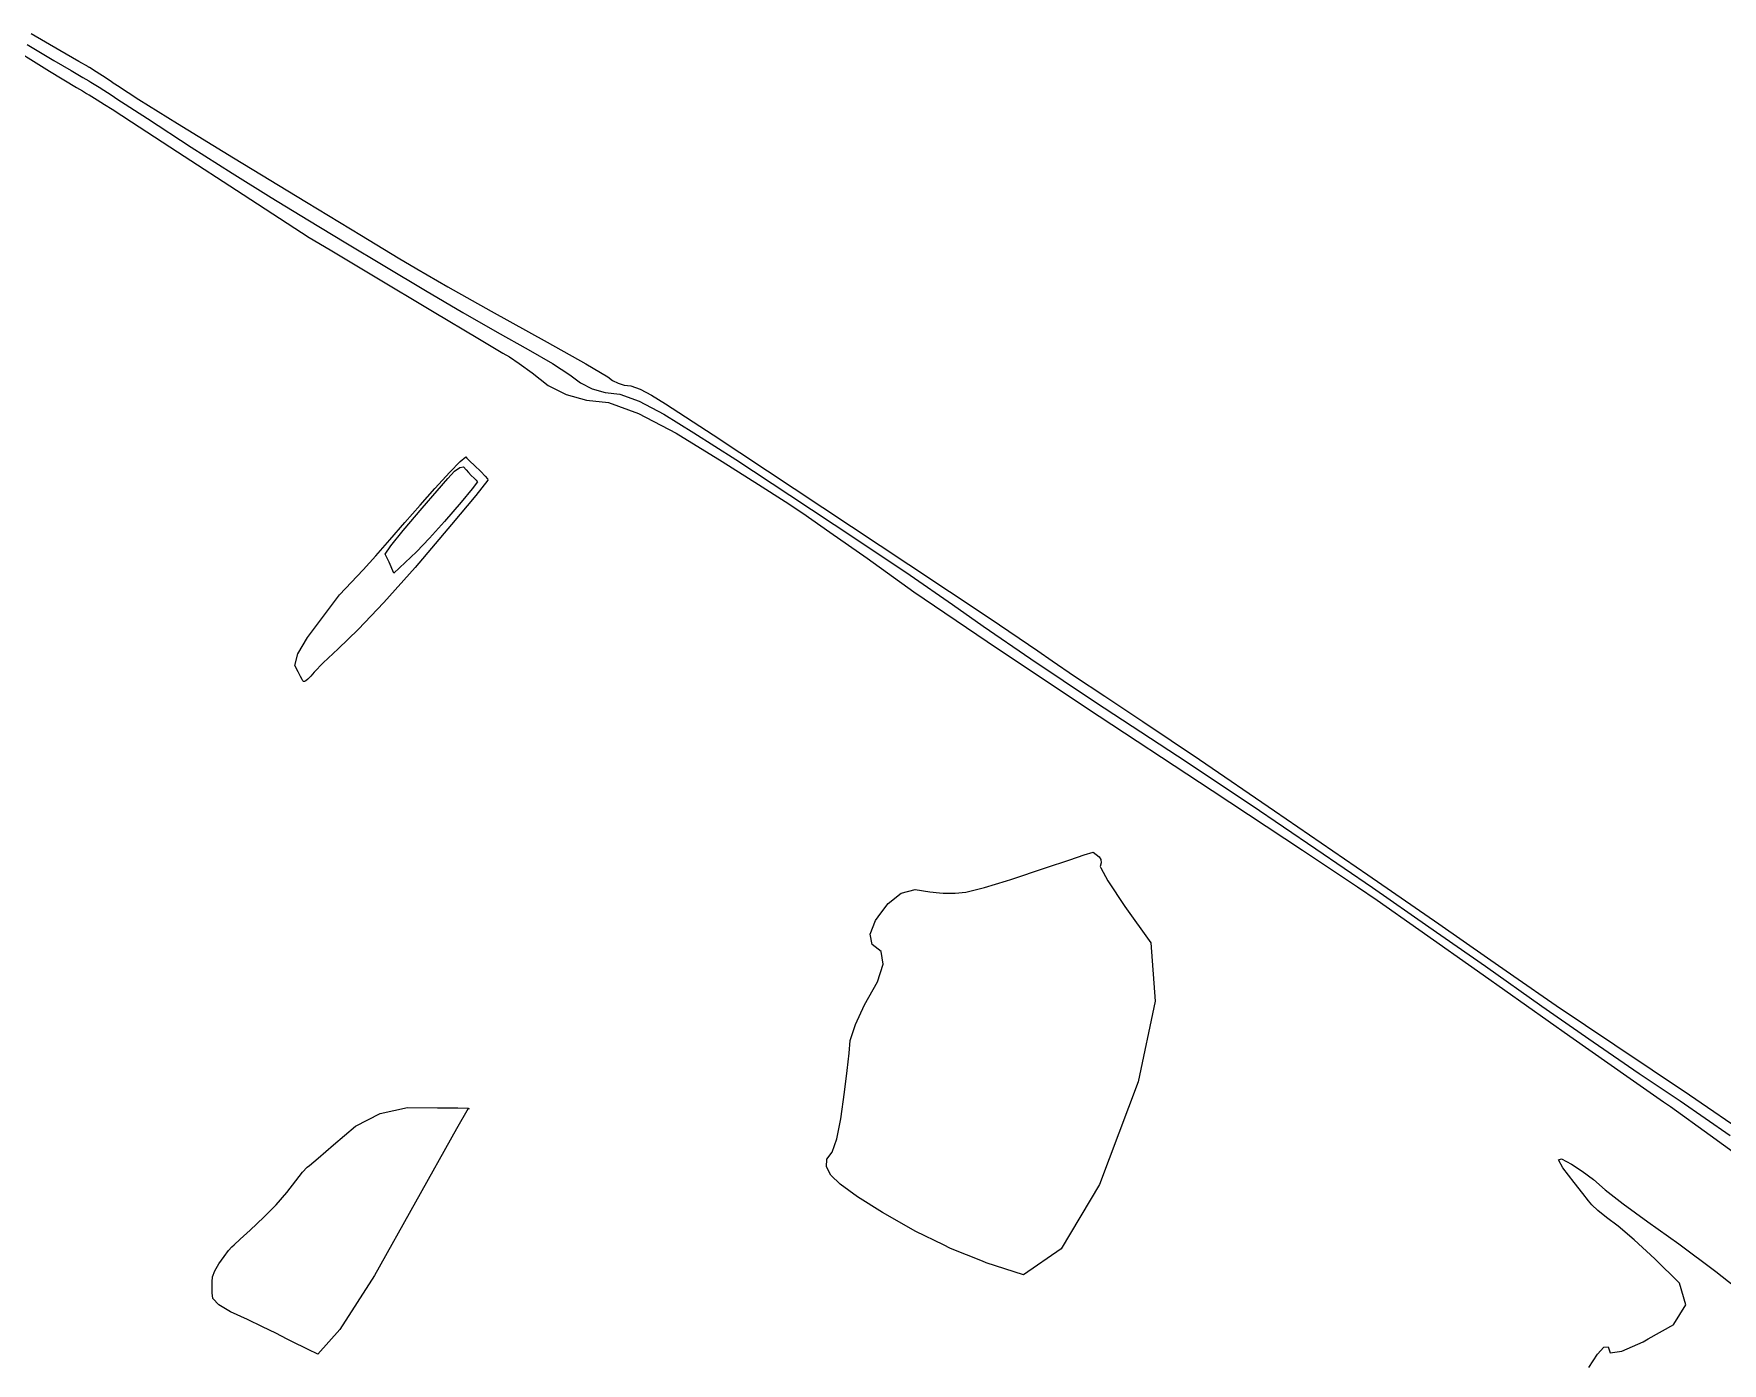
# Model space of a CAD drawing. Header units: inches. Extents: x 1337389 to 1347141, y 407035 to 414577.
# Drawn here: x 1339961 to 1340802, y 409173 to 409835 of the extents above; entities that cross this region are included whole.
import ezdxf

# ---------------------------------------------------------------- set-up
doc = ezdxf.new("R2010")
doc.units = ezdxf.units.IN
doc.header["$MEASUREMENT"] = 0
doc.layers.add('Topo', color=7, linetype='Continuous', lineweight=15, true_color=0x459900)

msp = doc.modelspace()

# ---------------------------------------------------------------- linework, layer by layer
at = {"layer": 'Topo'}
msp.add_line((1340177.4011, 409300.0191, 730), (1340171.6641, 409289.8069, 730), dxfattribs=at)
for points, elevation in [([(1339945.381, 409831.3989), (1339968.9311, 409816.8232), (1339982.231, 409808.6521), (1339985.279, 409806.8869), (1339987.369, 409805.675), (1339988.499, 409805.015), (1339988.672, 409804.9092), (1339990.0208, 409804.0729), (1339992.5488, 409802.5071), (1339996.2541, 409800.212), (1340000, 409797.7939)], 725), ([(1339957.6799, 409830.028), (1339970.9802, 409822.012), (1339979.6302, 409817.003), (1339985.4349, 409813.6402), (1339988.3951, 409811.923), (1339988.509, 409811.852), (1339989.4039, 409811.298), (1339991.08, 409810.26), (1339993.5368, 409808.7381), (1340000, 409804.5672)], 720), ([(1340000, 409811.3191), (1339995.1811, 409814.4489), (1339990.8191, 409817.2639), (1339989.61, 409818.0119), (1339988.786, 409818.5229), (1339988.3459, 409818.796), (1339988.2901, 409818.8302), (1339983.502, 409821.6049), (1339973.982, 409827.1189), (1339959.7302, 409835.372)], 715), ([(1340000, 409811.3191), (1340002.6959, 409809.5671), (1340013.365, 409802.6191), (1340032.6132, 409790.6191), (1340060.4401, 409773.5661), (1340096.847, 409751.4609), (1340124.212, 409734.8699), (1340142.536, 409723.7941), (1340151.8189, 409718.2329), (1340167.276, 409709.3851), (1340188.9059, 409697.2488), (1340216.7099, 409681.8269), (1340236.0591, 409670.9159), (1340246.951, 409664.517), (1340249.3868, 409662.6301), (1340252.127, 409661.255), (1340255.169, 409660.392), (1340258.5139, 409660.0429), (1340263.0539, 409658.3751), (1340268.7901, 409655.387), (1340275.722, 409651.0812), (1340299.3989, 409635.584), (1340339.8231, 409608.8949), (1340396.9931, 409571.016), (1340437.4741, 409544.071), (1340461.2679, 409528.061), (1340468.3742, 409522.9852), (1340479.4581, 409515.4259), (1340494.52, 409505.383), (1340513.561, 409492.856), (1340541.748, 409473.8459), (1340579.0832, 409448.3531), (1340625.564, 409416.3749), (1340660.929, 409391.9678), (1340685.1781, 409375.1291), (1340698.3099, 409365.861), (1340719.4611, 409351.376), (1340748.63, 409331.674), (1340785.8171, 409306.757), (1340815.9329, 409286.2739)], 715), ([(1340000, 409804.5672), (1340002.4041, 409803.0141), (1340017.6829, 409793.0909), (1340039.3731, 409778.966), (1340059.9149, 409765.8559), (1340079.3111, 409753.7609), (1340097.5601, 409742.68), (1340116.4437, 409731.269), (1340135.9639, 409719.5251), (1340156.119, 409707.4501), (1340174.7361, 409696.527), (1340191.8149, 409686.756), (1340207.3549, 409678.136), (1340219.457, 409671.04), (1340228.12, 409665.468), (1340233.345, 409661.421), (1340239.2179, 409658.4732), (1340245.741, 409656.624), (1340252.9129, 409655.875), (1340262.648, 409652.297), (1340274.9471, 409645.892), (1340289.8099, 409636.6591), (1340310.6949, 409623.2302), (1340337.6031, 409605.6061), (1340370.5339, 409583.7869), (1340397.5669, 409565.6129), (1340418.7011, 409551.085), (1340433.9369, 409540.2011), (1340457.7029, 409523.993), (1340489.999, 409502.459), (1340530.825, 409475.601), (1340567.412, 409451.249), (1340599.7602, 409429.4041), (1340627.8699, 409410.066), (1340655.995, 409390.5488), (1340684.1369, 409370.8541), (1340712.2949, 409350.98), (1340737.8399, 409333.1921), (1340760.7739, 409317.4901), (1340781.0971, 409303.8729), (1340806.0621, 409286.494)], 720), ([(1340000, 409797.7939), (1340009.6279, 409791.5811), (1340032.67, 409776.614), (1340065.38, 409755.312), (1340087.218, 409741.0919), (1340098.182, 409733.9549), (1340098.272, 409733.8999), (1340108.6762, 409727.6671), (1340129.3911, 409715.2559), (1340160.4191, 409696.6681), (1340182.1969, 409683.67), (1340194.7241, 409676.2621), (1340198.0011, 409674.444), (1340202.8559, 409671.1641), (1340209.2899, 409666.419), (1340217.302, 409660.2122), (1340226.3092, 409655.6909), (1340236.3131, 409652.856), (1340247.3121, 409651.706), (1340262.2431, 409646.22), (1340281.1041, 409636.3971), (1340303.8982, 409622.2369), (1340321.9909, 409610.8771), (1340335.383, 409602.317), (1340344.0751, 409596.558), (1340357.659, 409587.1551), (1340376.1337, 409574.108), (1340399.5, 409557.4178), (1340435.9481, 409532.5601), (1340485.4779, 409499.536), (1340548.0891, 409458.3451), (1340593.0759, 409428.6509), (1340620.4381, 409410.4549), (1340630.175, 409403.756), (1340651.061, 409389.131), (1340683.0961, 409366.5791), (1340726.279, 409336.0999), (1340756.2199, 409315.009), (1340772.9191, 409303.305), (1340776.377, 409300.9881), (1340796.1909, 409286.714), (1340832.3641, 409260.482)], 725), ([(1340445.5681, 409413.411), (1340447.7939, 409414.0908), (1340464.936, 409419.8498), (1340477.097, 409423.92), (1340484.278, 409426.3001), (1340488.68, 409427.6799)], 730), ([(1340488.68, 409427.6799), (1340491.7911, 409425.3889), (1340492.6341, 409424.0229), (1340492.766, 409422.436), (1340492.1851, 409420.6269), (1340492.548, 409419.9568)], 730), ([(1340492.548, 409419.9568), (1340496.106, 409413.3789), (1340504.5289, 409400.6901), (1340517.453, 409382.562), (1340519.646, 409353.439), (1340511.1071, 409313.3218), (1340491.8368, 409262.2119), (1340472.815, 409230.1421), (1340454.0429, 409217.113), (1340435.5189, 409223.1248), (1340433.558, 409223.9138)], 730), ([(1340383.0321, 409397.3231), (1340386.5762, 409402.0579), (1340393.184, 409407.214), (1340400.1359, 409409.158), (1340407.431, 409407.8891), (1340412.1658, 409407.4211)], 730), ([(1340412.1658, 409407.4211), (1340414.0642, 409407.2329), (1340420.0351, 409407.1908), (1340425.3439, 409407.7611), (1340434.5971, 409410.0609), (1340445.5681, 409413.411)], 730), ([(1340414.161, 409232.0119), (1340400.4439, 409238.68), (1340383.8939, 409248.2238), (1340371.3229, 409256.079), (1340362.731, 409262.2449), (1340358.1189, 409266.7209), (1340355.914, 409270.873), (1340356.115, 409274.7009), (1340358.7229, 409278.205), (1340361.047, 409284.935), (1340363.087, 409294.894), (1340364.8431, 409308.079), (1340366.2069, 409318.972), (1340367.179, 409327.5711), (1340367.7591, 409333.8779), (1340370.3081, 409341.902), (1340374.826, 409351.644), (1340381.3119, 409363.1029), (1340384.108, 409371.9369), (1340383.2141, 409378.148), (1340378.631, 409381.734), (1340377.664, 409386.9141), (1340380.312, 409393.689), (1340383.0321, 409397.3231)], 730), ([(1340094.392, 409181.5929), (1340092.633, 409182.465), (1340087.255, 409185.168), (1340081.5848, 409188.0539), (1340074.976, 409191.272), (1340067.4281, 409194.821), (1340058.9408, 409198.702), (1340053.1917, 409202.222), (1340050.1812, 409205.381), (1340049.909, 409208.18), (1340049.811, 409210.9141), (1340049.8859, 409213.5828), (1340050.1351, 409216.1891), (1340051.221, 409219.1861), (1340053.1463, 409222.5729), (1340055.91, 409226.3532), (1340058.1019, 409229.1991), (1340059.7221, 409231.1121), (1340060.7711, 409232.093), (1340063.7771, 409234.874), (1340068.739, 409239.4559), (1340075.659, 409245.839), (1340081.7721, 409252.0591), (1340087.0799, 409258.116), (1340091.5829, 409264.0109), (1340094.954, 409268.2259), (1340097.195, 409270.76), (1340098.306, 409271.6149), (1340102.688, 409275.3169), (1340110.3419, 409281.8659), (1340121.2669, 409291.2611), (1340133.5529, 409297.4801), (1340147.2, 409300.5229), (1340162.2069, 409300.389), (1340172.2308, 409300.295), (1340177.2732, 409300.242), (1340177.331, 409300.229), (1340177.451, 409300.1629), (1340177.634, 409300.044), (1340177.8779, 409299.8719), (1340177.9609, 409299.793), (1340177.8822, 409299.806), (1340177.4011, 409300.0191)], 730), ([(1340171.6641, 409289.8069), (1340130.677, 409216.8521), (1340113.504, 409189.9088), (1340102.519, 409177.6061), (1340097.7211, 409179.9441), (1340094.392, 409181.5929)], 730), ([(1340778.0491, 409192.5579), (1340784.0087, 409202.1531), (1340780.8531, 409213.057), (1340768.4749, 409225.101), (1340758.29, 409234.555), (1340750.298, 409241.4189), (1340744.4989, 409245.693), (1340740.107, 409249.2049), (1340737.1231, 409251.9562), (1340735.5451, 409253.946), (1340732.6179, 409257.6921), (1340728.34, 409263.1951), (1340722.7111, 409270.455), (1340720.629, 409274.3873), (1340722.093, 409274.9932), (1340727.103, 409272.2731), (1340732.3909, 409268.7929), (1340737.9578, 409264.555), (1340743.8039, 409259.5591), (1340752.847, 409252.57), (1340765.09, 409243.59), (1340780.5309, 409232.6178), (1340798.9199, 409218.747), (1340820.259, 409201.9769)], 730), ([(1340433.558, 409223.9138), (1340417.653, 409230.3139), (1340414.161, 409232.0119)], 730), ([(1340765.263, 409185.2379), (1340777.9441, 409192.3898), (1340778.0491, 409192.5579)], 730), ([(1340735.594, 409170.905), (1340739.911, 409177.6522), (1340743.139, 409181.122), (1340745.2759, 409181.3148), (1340746.323, 409178.2302), (1340752.117, 409179.0481), (1340762.6572, 409183.7679), (1340765.263, 409185.2379)], 730)]:
    msp.add_lwpolyline(points, dxfattribs=dict(at, elevation=elevation))
for points, elevation in [([(1340113.3529, 409555.949), (1340125.0481, 409568.2689), (1340131.4551, 409575.304), (1340138.4199, 409583.2119), (1340145.9452, 409591.995), (1340153.428, 409600.5649), (1340160.869, 409608.9231), (1340168.268, 409617.0679), (1340173.3802, 409622.279), (1340176.2071, 409624.5569), (1340176.7471, 409623.9011), (1340178.1759, 409622.4638), (1340180.4921, 409620.2459), (1340183.6962, 409617.2479), (1340185.888, 409615.038), (1340187.068, 409613.6172), (1340187.2351, 409612.985), (1340181.277, 409605.4271), (1340169.194, 409590.9439), (1340150.987, 409569.5341), (1340135.4822, 409552.0789), (1340122.6801, 409538.5802), (1340112.5801, 409529.0348), (1340105.2601, 409521.9879), (1340100.7201, 409517.438), (1340098.9611, 409515.3849), (1340097.574, 409513.903), (1340096.56, 409512.9908), (1340095.917, 409512.648), (1340095.3899, 409512.6399), (1340094.9801, 409512.9651), (1340094.686, 409513.625), (1340093.9381, 409515.141), (1340092.7361, 409517.5138), (1340091.08, 409520.743), (1340092.6348, 409526.448), (1340097.4011, 409534.631)], 725), ([(1340140.3799, 409566.6541), (1340138.03, 409572.098), (1340137.1021, 409574.1438), (1340136.422, 409575.5129), (1340135.989, 409576.206), (1340138.8611, 409580.3569), (1340145.0391, 409587.9663), (1340154.5212, 409599.033), (1340161.949, 409607.629), (1340167.3239, 409613.755), (1340170.6439, 409617.4109), (1340173.2532, 409619.3681), (1340175.151, 409619.6257), (1340176.3379, 409618.1859), (1340177.613, 409616.773), (1340178.977, 409615.3861), (1340180.43, 409614.0259), (1340181.4241, 409613.0238), (1340181.959, 409612.38), (1340182.0339, 409612.0941), (1340179.3332, 409608.667), (1340173.8539, 409602.0992), (1340165.5989, 409592.3921), (1340158.2101, 409584.139), (1340151.688, 409577.3401)], 720)]:
    msp.add_lwpolyline(points, close=True, dxfattribs=dict(at, elevation=elevation))

doc.saveas('drawing.dxf')
